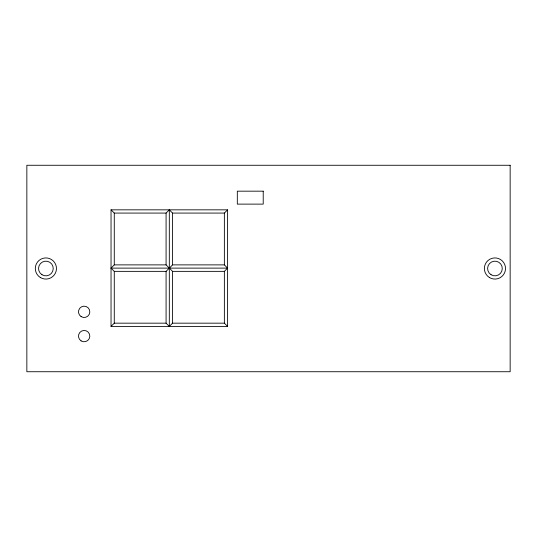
<?xml version="1.0" encoding="UTF-8"?>
<svg xmlns="http://www.w3.org/2000/svg" width="537" height="537" viewBox="0 0 537 537"><rect width="100%" height="100%" fill="white"/><g stroke="black" fill="none" stroke-linecap="round" stroke-linejoin="round"><path stroke-width="0.81" d="M224.365 264.882L172.558 264.882L166.081 271.36L114.274 271.36L111.038 268.117L114.274 264.882L166.081 264.882L172.558 271.36L224.365 271.36L227.601 268.117L224.365 264.882L224.365 213.075L227.601 209.839L111.038 209.839L111.038 326.402L227.601 326.402L227.601 209.839M111.038 209.839L114.274 213.075L166.081 213.075L169.316 209.839L172.558 213.075L224.365 213.075M111.038 326.402L114.274 323.167L166.081 323.167L169.316 326.402L172.558 323.167L172.558 271.36M111.038 268.117L227.601 268.117M172.558 323.167L224.365 323.167L227.601 326.402M224.365 271.36L224.365 323.167M172.558 213.075L172.558 264.882M169.316 209.839L169.316 326.402M166.081 213.075L166.081 264.882M166.081 271.36L166.081 323.167M114.274 213.075L114.274 264.882M114.274 271.36L114.274 323.167M510.15 165.268L26.85 165.268L26.85 371.732L510.15 371.732L510.15 165.268M263.217 191.172L237.314 191.172L237.314 204.12L263.217 204.12L263.217 191.172M40.288 277.475A10.579 10.579 0 0 0 56.459 268.862A10.579 10.579 0 0 0 40.913 259.163A10.579 10.579 0 0 0 40.288 277.475M42 274.729A7.337 7.337 0 0 0 53.223 268.748A7.337 7.337 0 0 0 42.436 262.022A7.337 7.337 0 0 0 42 274.729M489.348 277.475A10.579 10.579 0 0 0 505.512 268.862A10.579 10.579 0 0 0 489.972 259.163A10.579 10.579 0 0 0 489.348 277.475M491.06 274.729A7.337 7.337 0 0 0 502.276 268.748A7.337 7.337 0 0 0 491.496 262.022A7.337 7.337 0 0 0 491.06 274.729M81.114 340.894A5.665 5.665 0 0 0 89.82 336.363A5.665 5.665 0 0 0 81.543 331.087A5.665 5.665 0 0 0 81.114 340.894M81.114 316.608A5.665 5.665 0 0 0 89.82 312.078A5.665 5.665 0 0 0 81.543 306.808A5.665 5.665 0 0 0 81.114 316.608"/></g></svg>
